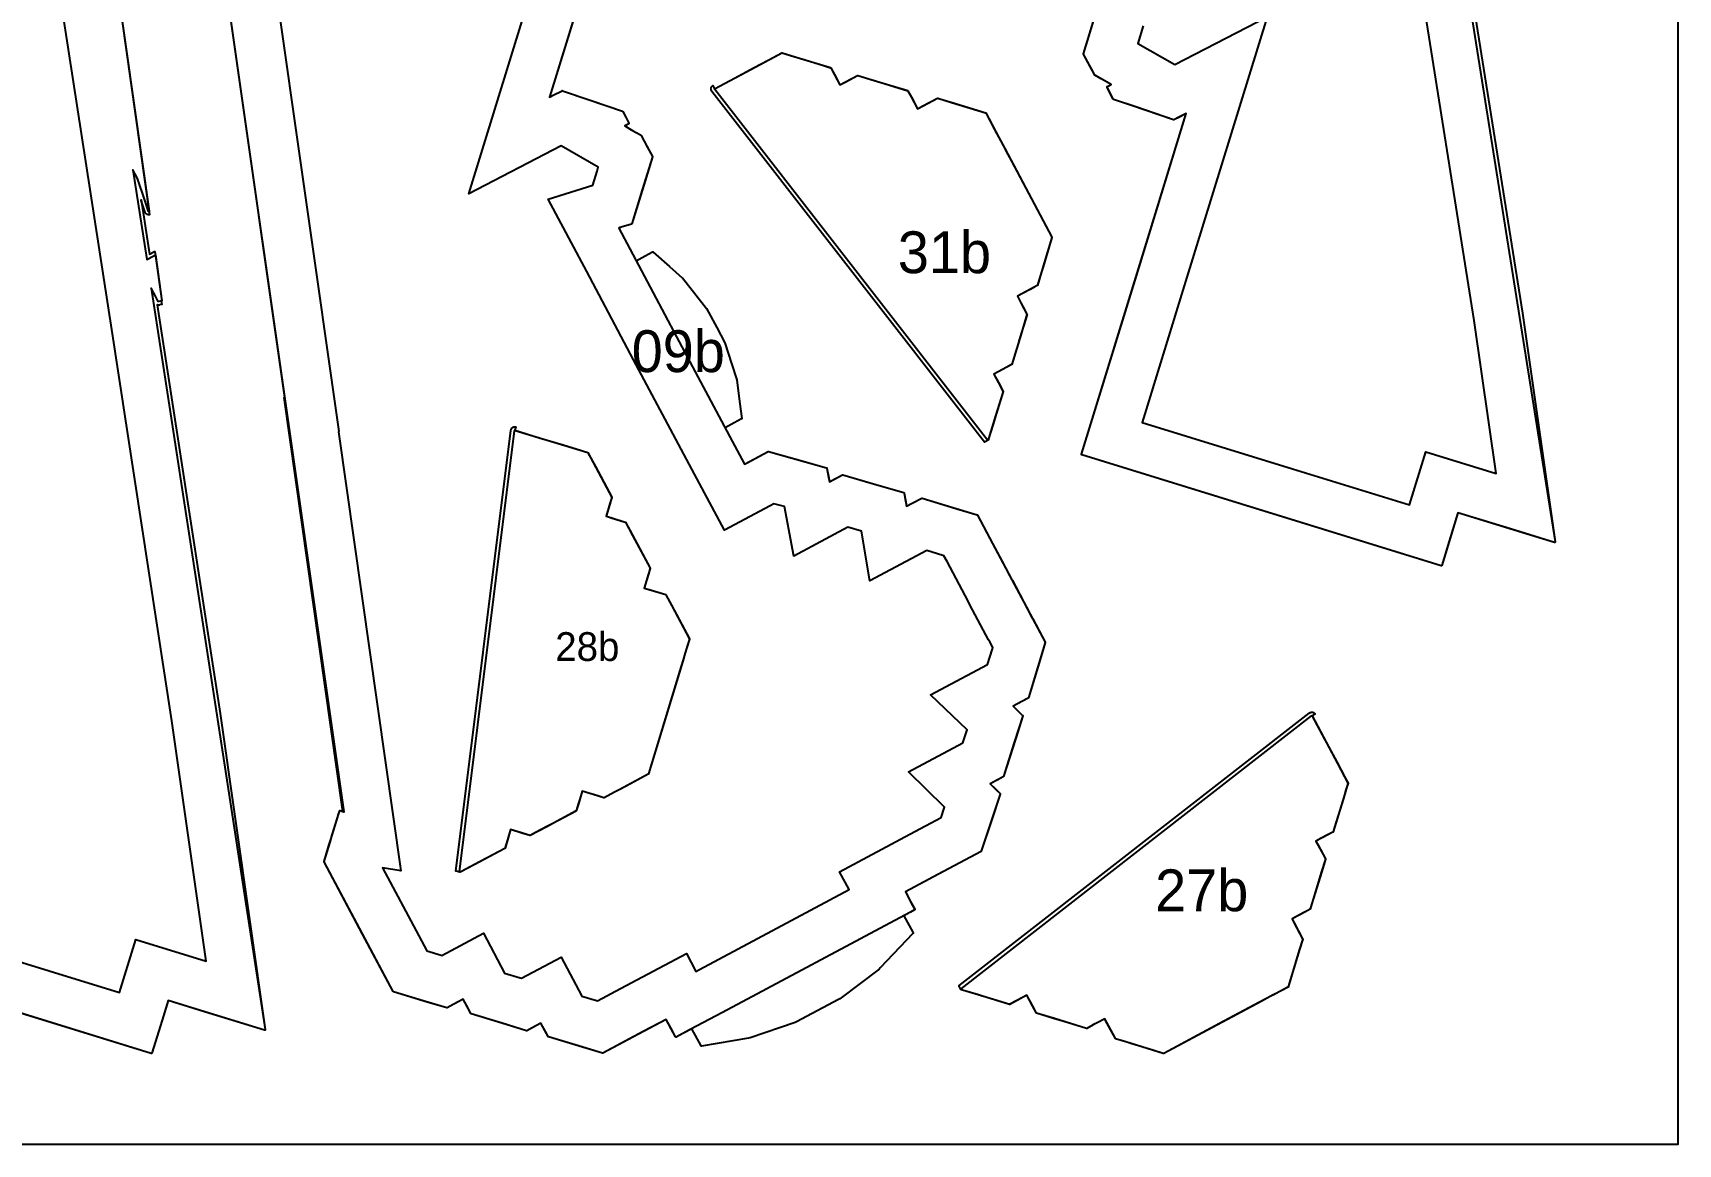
# Model space of a CAD drawing. Header units: millimetres. Extents: x 0 to 500, y 0 to 700.
# Drawn here: x 263.8 to 500, y 0 to 159.5 of the extents above; entities that cross this region are included whole.
import ezdxf
from ezdxf.enums import TextEntityAlignment as Align

# ---------------------------------------------------------------- set-up
doc = ezdxf.new("R2010")
doc.units = ezdxf.units.MM
for name, color, linetype in [('CORTE', 1, 'Continuous'), ('GRABADO', 5, 'Continuous'), ('HOJA', 8, 'Continuous')]:
    doc.layers.add(name, color=color, linetype=linetype)

msp = doc.modelspace()

# ---------------------------------------------------------------- linework, layer by layer
at = {"layer": 'CORTE'}
for points in [[(423.19, 160.48), (422.42, 157.95), (427.73, 154.93), (440.99, 161.79), (429.27, 123.79), (423.04, 103.56), (444.65, 96.9), (444.65, 96.9), (461.41, 91.74), (463.76, 99.36), (473.86, 96.24), (470.72, 118.19), (454.54, 220.04)], [(347.29, 180.53), (337.96, 150.26), (338.54, 150.56), (339.74, 151.18), (339.75, 151.18), (339.75, 151.18), (339.76, 151.19), (339.77, 151.19), (339.78, 151.19), (339.78, 151.19), (339.79, 151.18), (339.8, 151.18), (344.06, 149.73), (348.42, 148.24), (348.42, 148.23), (348.43, 148.23), (348.43, 148.23), (348.44, 148.22), (348.44, 148.22), (348.45, 148.21), (348.45, 148.2), (348.46, 148.2), (348.89, 147.36), (349.34, 146.5), (349.34, 146.49), (349.34, 146.48), (349.34, 146.48), (349.34, 146.47), (349.34, 146.46), (349.34, 146.45), (349.34, 146.45), (349.34, 146.44), (349.34, 146.43), (349.34, 146.43), (349.33, 146.42), (349.33, 146.41), (349.32, 146.41), (349.32, 146.4), (349.31, 146.4), (349.31, 146.4), (348.96, 146.22), (348.74, 146.11), (349.84, 145.48), (351.08, 144.78), (351.09, 144.77), (351.09, 144.77), (351.1, 144.76), (351.1, 144.76), (351.11, 144.75), (351.11, 144.75), (351.92, 143.23), (352.71, 141.74), (352.71, 141.74), (352.72, 141.73), (352.72, 141.72), (352.72, 141.72), (352.72, 141.71), (352.72, 141.7), (352.72, 141.7), (352.72, 141.69), (351.25, 136.95), (349.76, 132.09), (349.76, 132.08), (349.75, 132.08), (349.75, 132.07), (349.74, 132.06), (349.74, 132.06), (349.73, 132.06), (349.73, 132.05), (349.72, 132.05), (349.72, 132.04), (349.71, 132.04), (348.24, 131.58), (347.88, 131.46), (350.33, 126.86), (350.38, 126.78), (351.66, 127.46), (352.73, 128.03), (352.74, 128.03), (352.75, 128.04), (352.75, 128.04), (352.76, 128.04), (352.77, 128.04), (352.78, 128.04), (352.78, 128.04), (352.79, 128.04), (352.8, 128.03), (352.8, 128.03), (352.81, 128.03), (352.81, 128.02), (355.16, 125.96), (357.01, 124.33), (357.01, 124.33), (357.02, 124.32), (358.95, 121.88), (360.48, 119.94), (360.48, 119.94), (360.49, 119.93), (361.95, 117.18), (363.11, 115.01), (363.12, 115), (364.07, 112.03), (364.82, 109.68), (364.82, 109.67), (364.82, 109.67), (365.23, 106.57), (365.55, 104.13), (365.55, 104.12), (365.55, 104.12), (365.55, 104.11), (365.54, 104.1), (365.54, 104.09), (365.54, 104.09), (365.53, 104.08), (365.53, 104.07), (365.52, 104.06), (365.51, 104.06), (365.51, 104.06), (364.44, 103.49), (363.15, 102.8), (363.46, 102.22), (365.94, 97.57), (366.68, 97.97), (369.33, 99.38), (369.33, 99.38), (369.34, 99.38), (369.34, 99.39), (369.35, 99.39), (369.36, 99.39), (369.37, 99.39), (369.37, 99.39), (369.38, 99.39), (374.03, 98.09), (377.71, 97.07), (377.72, 97.07), (377.72, 97.06), (377.73, 97.06), (377.74, 97.06), (377.74, 97.05), (377.75, 97.04), (377.75, 97.04), (377.76, 97.03), (377.76, 97.03), (377.76, 97.02), (377.76, 97.01), (377.98, 95.85), (378.13, 95.03), (378.91, 95.45), (380, 96.03), (380.01, 96.03), (380.02, 96.04), (380.03, 96.04), (380.04, 96.04), (380.04, 96.04), (380.05, 96.04), (380.05, 96.04), (384.95, 94.62), (388.83, 93.49), (388.84, 93.49), (388.84, 93.49), (388.85, 93.48), (388.86, 93.48), (388.86, 93.47), (388.87, 93.47), (388.87, 93.46), (388.88, 93.45), (388.88, 93.45), (388.88, 93.44), (388.88, 93.43), (389.07, 92.33), (389.21, 91.56), (390.11, 92.04), (391.38, 92.71), (391.38, 92.71), (391.38, 92.72), (391.39, 92.72), (391.41, 92.72), (391.42, 92.72), (391.42, 92.72), (391.43, 92.72), (395.85, 91.37), (399.35, 90.3), (399.36, 90.3), (399.37, 90.3), (399.37, 90.29), (399.38, 90.29), (399.38, 90.28), (399.39, 90.28), (399.39, 90.27), (399.4, 90.27), (401.56, 86.2), (403.23, 83.07), (403.43, 82.69), (404.01, 81.61), (406.78, 76.42), (406.98, 76.04), (409.12, 72.03), (409.12, 72.02), (409.12, 72.01), (409.12, 72.01), (409.12, 72), (409.12, 71.99), (409.12, 71.98), (409.12, 71.98), (409.12, 71.97), (408.05, 68.47), (406.71, 64.05), (406.7, 64.04), (406.7, 64.03), (406.69, 64.02), (406.69, 64.01), (406.68, 64.01), (405.67, 63.47), (404.5, 62.85), (405.24, 62.15), (405.88, 61.53), (405.88, 61.53), (405.89, 61.52), (405.89, 61.52), (405.9, 61.51), (405.9, 61.5), (405.9, 61.5), (405.9, 61.49), (405.9, 61.48), (405.9, 61.47), (405.9, 61.46), (404.67, 57.61), (403.12, 52.75), (403.11, 52.75), (403.11, 52.74), (403.11, 52.73), (403.1, 52.72), (403.09, 52.72), (403.08, 52.71), (402.22, 52.25), (401.22, 51.72), (401.98, 50.96), (402.65, 50.31), (402.65, 50.3), (402.66, 50.3), (402.66, 50.29), (402.67, 50.28), (402.67, 50.27), (402.67, 50.27), (402.67, 50.26), (402.67, 50.25), (402.67, 50.24), (402.67, 50.23), (401.46, 46.6), (399.94, 42.02), (399.94, 42.01), (399.93, 42), (399.92, 41.99), (399.91, 41.99), (399.91, 41.98), (393.82, 38.74), (389.06, 36.2), (389.79, 34.83), (390.4, 33.7), (390.4, 33.69), (390.4, 33.68), (390.41, 33.68), (390.41, 33.67), (390.41, 33.66), (390.41, 33.65), (390.4, 33.64), (390.4, 33.63), (390.39, 33.62), (390.39, 33.61), (390.38, 33.61), (390.37, 33.6), (389.66, 33.22), (388.83, 32.77), (390.1, 30.39), (390.14, 30.31), (390.14, 30.31), (390.15, 30.3), (390.15, 30.29), (390.15, 30.29), (390.15, 30.28), (390.15, 30.27), (390.15, 30.27), (390.15, 30.26), (390.14, 30.25), (390.14, 30.25), (390.14, 30.24), (390.13, 30.23), (385.41, 25.28), (385.27, 25.12), (385.26, 25.12), (379.82, 20.98), (379.64, 20.85), (379.64, 20.84), (379.44, 20.74), (373.41, 17.53), (373.41, 17.53), (373.4, 17.52), (373.2, 17.45), (366.73, 15.24), (366.72, 15.24), (366.72, 15.24), (366.51, 15.2), (359.77, 14.05), (359.77, 14.05), (359.76, 14.05), (359.74, 14.05), (359.74, 14.05), (359.73, 14.06), (359.72, 14.06), (359.72, 14.06), (359.71, 14.07), (359.71, 14.07), (359.7, 14.08), (359.7, 14.08), (358.39, 16.54), (358.38, 16.55), (357.16, 15.9), (356.14, 15.36), (356.14, 15.36), (356.13, 15.35), (356.12, 15.35), (356.11, 15.35), (356.09, 15.35), (356.09, 15.35), (356.08, 15.35), (356.07, 15.36), (356.07, 15.36), (356.06, 15.37), (356.05, 15.37), (356.05, 15.38), (356.04, 15.38), (355.43, 16.53), (354.71, 17.9), (350.71, 15.77), (345.59, 13.04), (345.58, 13.04), (345.57, 13.03), (345.57, 13.03), (345.55, 13.03), (345.54, 13.03), (345.53, 13.03), (342.1, 14.08), (337.78, 15.39), (337.77, 15.4), (337.77, 15.4), (337.76, 15.4), (337.75, 15.41), (337.75, 15.42), (337.74, 15.42), (337.74, 15.43), (337.27, 16.31), (336.71, 17.35), (335.62, 16.77), (334.7, 16.27), (334.69, 16.27), (334.68, 16.27), (334.68, 16.27), (334.67, 16.27), (334.66, 16.27), (334.65, 16.27), (334.65, 16.27), (334.64, 16.27), (331.13, 17.34), (326.69, 18.69), (326.69, 18.69), (326.68, 18.7), (326.67, 18.7), (326.66, 18.71), (326.66, 18.72), (326.65, 18.72), (326.65, 18.73), (326.15, 19.66), (325.56, 20.78), (324.29, 20.11), (323.24, 19.54), (323.23, 19.54), (323.22, 19.54), (323.22, 19.54), (323.21, 19.54), (323.2, 19.53), (323.19, 19.54), (323.18, 19.54), (319.79, 20.57), (315.52, 21.87), (315.52, 21.87), (315.51, 21.88), (315.51, 21.88), (315.5, 21.89), (315.49, 21.89), (315.48, 21.9), (315.48, 21.91), (311.1, 30.13), (305.58, 40.5), (305.57, 40.5), (305.57, 40.51), (305.57, 40.52), (305.57, 40.52), (305.57, 40.53), (305.57, 40.54), (305.57, 40.55), (306.42, 43.33), (306.74, 44.39), (307.49, 46.84), (307.66, 47.37), (307.78, 47.75), (307.78, 47.75), (307.78, 47.76), (307.8, 47.81), (307.8, 47.82), (307.81, 47.83), (307.81, 47.84), (307.82, 47.84), (307.83, 47.85), (307.83, 47.85), (307.84, 47.86), (307.84, 47.86), (307.85, 47.86), (307.86, 47.86), (307.87, 47.87), (307.87, 47.87), (307.88, 47.86), (307.89, 47.86), (307.89, 47.86), (308.39, 47.7), (308.47, 47.67), (285, 211.75)], [(293.48, 201.92), (307.71, 102.27), (307.62, 102.24), (316.57, 39.21), (313.95, 39.66), (318.02, 32.03), (320.33, 27.73), (322.38, 27.1), (322.48, 27.07), (328.44, 30.25), (331.48, 24.55), (333.74, 23.86), (333.94, 23.8), (339.6, 26.82), (342.57, 21.25), (344.7, 20.6), (344.83, 20.57), (348.11, 22.31), (357.59, 27.37), (358.96, 24.79), (359.49, 25.07), (380.96, 36.52), (379.59, 39.09), (389.7, 44.48), (394.18, 46.88), (394.67, 48.34), (389.51, 53.41), (397.31, 57.57), (397.91, 59.46), (392.66, 64.47), (400.85, 68.83), (401.53, 71.08), (401.59, 71.27), (401.16, 72.07), (401, 72.38), (398.7, 76.69), (398.22, 77.59), (398.05, 77.9), (395.03, 83.59), (394.56, 84.44), (394.42, 84.49), (392.12, 85.18), (383.95, 80.82), (382.72, 87.97), (380.8, 88.52), (373.01, 84.37), (371.68, 91.48), (370.16, 91.89), (369.62, 91.6), (363.05, 88.1), (358.39, 96.86), (358, 97.58), (350.01, 112.57), (343.28, 125.21), (337.74, 135.6), (344.14, 137.62), (344.76, 139.65), (344.94, 140.22), (339.62, 143.24), (326.36, 136.37), (341.87, 186.69)], [(246.48, 30.9), (276.19, 21.74), (278.54, 29.36), (288.65, 26.24), (283.72, 60.75), (275.07, 116.9), (275.07, 116.9), (267.12, 168.55), (268.41, 168.87), (265.56, 188.96), (268.17, 188.51), (264.11, 196.14), (261.8, 200.44)], [(465.22, 194.23), (482.34, 86.42), (482.34, 86.41), (482.34, 86.4), (482.34, 86.4), (482.34, 86.39), (482.34, 86.38), (482.34, 86.38), (482.33, 86.37), (482.33, 86.36), (482.33, 86.36), (482.32, 86.35), (482.32, 86.35), (482.31, 86.34), (482.3, 86.34), (482.3, 86.34), (482.29, 86.33), (482.28, 86.33), (482.28, 86.33), (482.27, 86.33), (482.26, 86.33), (482.25, 86.33), (482.25, 86.33), (477.1, 87.92), (468.39, 90.61), (466.93, 85.87), (466.06, 83.05), (466.06, 83.05), (466.05, 83.04), (466.05, 83.04), (466.04, 83.03), (466.04, 83.03), (466.03, 83.02), (466.03, 83.02), (466.02, 83.01), (466.02, 83.01), (466.01, 83.01), (466, 83.01), (465.99, 83), (465.99, 83), (465.98, 83), (465.97, 83.01), (465.97, 83.01), (446.91, 88.88), (414.36, 98.92), (414.35, 98.92), (414.35, 98.92), (414.34, 98.92), (414.33, 98.93), (414.33, 98.93), (414.32, 98.94), (414.32, 98.95), (414.32, 98.95), (414.31, 98.96), (414.31, 98.97), (414.31, 98.97), (414.31, 98.98), (414.31, 98.99), (414.31, 98.99), (414.31, 99), (414.31, 99.01), (423.85, 129.96), (429.38, 147.91), (428.32, 147.36), (427.6, 146.99), (427.6, 146.99), (427.59, 146.98), (427.58, 146.98), (427.58, 146.98), (427.57, 146.98), (427.56, 146.98), (427.55, 146.98), (427.55, 146.98), (421.53, 149.04), (418.93, 149.93), (418.93, 149.93), (418.92, 149.94), (418.91, 149.94), (418.91, 149.94), (418.9, 149.95), (418.9, 149.96), (418.89, 149.96), (418.89, 149.97), (418.27, 151.16), (418.01, 151.67), (418.01, 151.68), (418, 151.68), (418, 151.69), (418, 151.7), (418, 151.71), (418, 151.71), (418, 151.72), (418, 151.73), (418.01, 151.73), (418.01, 151.74), (418.01, 151.75), (418.02, 151.75), (418.02, 151.76), (418.03, 151.76), (418.04, 151.77), (418.04, 151.77), (418.25, 151.88), (418.6, 152.06), (417, 152.97), (416.26, 153.39), (416.26, 153.39), (416.25, 153.4), (416.25, 153.4), (416.24, 153.41), (416.24, 153.42), (416.23, 153.42), (415.75, 154.33), (414.63, 156.42), (414.63, 156.43), (414.63, 156.44), (414.63, 156.44), (414.63, 156.45), (414.63, 156.46), (414.63, 156.47), (414.63, 156.47), (414.63, 156.48), (416.7, 163.19)], [(273.84, 180.43), (280.45, 133.88), (280.37, 133.86), (279.79, 135.59), (278.77, 138.59), (278.12, 139.82), (280.1, 126.94), (280.4, 127.1), (281.34, 127.6), (282.27, 121.04), (281.84, 120.9), (281.83, 120.9), (281.83, 120.9), (281.82, 120.9), (281.81, 120.9), (281.8, 120.9), (281.8, 120.9), (281.79, 120.91), (281.78, 120.91), (281.77, 120.91), (281.77, 120.92), (281.76, 120.92), (281.76, 120.93), (281.75, 120.93), (281.75, 120.94), (281.35, 121.7), (280.73, 122.85), (297.12, 16.42), (297.12, 16.41), (297.12, 16.4), (297.12, 16.4), (297.12, 16.39), (297.12, 16.38), (297.12, 16.38), (297.11, 16.37), (297.11, 16.36), (297.11, 16.36), (297.1, 16.35), (297.1, 16.35), (297.09, 16.34), (297.08, 16.34), (297.08, 16.34), (297.07, 16.33), (297.06, 16.33), (297.06, 16.33), (297.05, 16.33), (297.04, 16.33), (297.03, 16.33), (297.03, 16.33), (288.38, 19), (283.17, 20.61), (282.3, 17.79), (280.84, 13.05), (280.84, 13.05), (280.83, 13.04), (280.83, 13.04), (280.82, 13.03), (280.82, 13.03), (280.81, 13.02), (280.81, 13.02), (280.8, 13.01), (280.8, 13.01), (280.79, 13.01), (280.78, 13.01), (280.77, 13), (280.77, 13), (280.76, 13), (280.75, 13.01), (280.75, 13.01), (248.73, 22.88)]]:
    msp.add_lwpolyline(points, dxfattribs=at)
for points in [[(361.65, 151.44), (361.62, 151.45), (367.58, 154.62), (371.29, 156.6), (371.3, 156.6), (371.31, 156.6), (371.31, 156.6), (371.32, 156.6), (371.33, 156.61), (371.34, 156.6), (371.35, 156.6), (374, 155.79), (378.28, 154.49), (378.29, 154.49), (378.3, 154.48), (378.3, 154.48), (378.31, 154.47), (378.32, 154.46), (378.32, 154.46), (378.33, 154.45), (378.84, 153.49), (379.63, 152), (380.42, 152.43), (382.18, 153.36), (382.18, 153.36), (382.19, 153.37), (382.2, 153.37), (382.21, 153.37), (382.23, 153.37), (382.23, 153.37), (382.23, 153.37), (384.58, 152.65), (389.37, 151.19), (389.37, 151.19), (389.38, 151.19), (389.39, 151.18), (389.39, 151.18), (389.4, 151.17), (389.4, 151.17), (389.41, 151.16), (389.88, 150.28), (390.79, 148.57), (391.56, 148.98), (393.64, 150.09), (393.65, 150.09), (393.66, 150.1), (393.66, 150.1), (393.68, 150.1), (393.69, 150.1), (393.69, 150.1), (393.7, 150.1), (395.66, 149.5), (400.54, 148.01), (400.55, 148.01), (400.56, 148), (400.56, 148), (400.57, 147.99), (400.58, 147.98), (400.58, 147.98), (401.85, 145.59), (401.87, 145.57), (402.06, 145.2), (402.07, 145.18), (403.3, 142.87), (410.09, 130.14), (410.09, 130.13), (410.09, 130.12), (410.09, 130.12), (410.1, 130.11), (410.1, 130.1), (410.1, 130.09), (410.09, 130.09), (408.82, 125.9), (408.6, 125.2), (408.01, 123.24), (408.01, 123.24), (408, 123.23), (408, 123.22), (407.99, 123.21), (407.98, 123.21), (407.98, 123.2), (407.97, 123.2), (407.01, 122.69), (405.12, 121.68), (405.64, 120.71), (405.9, 120.22), (406.5, 119.09), (406.5, 119.09), (406.5, 119.08), (406.5, 119.07), (406.51, 119.07), (406.51, 119.06), (406.5, 119.05), (406.5, 119.04), (406.5, 119.04), (405.46, 115.63), (405.44, 115.55), (405.23, 114.85), (404.33, 111.9), (404.33, 111.9), (404.32, 111.89), (404.32, 111.88), (404.32, 111.88), (404.31, 111.87), (404.3, 111.87), (404.3, 111.86), (404.29, 111.86), (403.06, 111.2), (401.74, 110.5), (402.41, 109.25), (403.05, 108.05), (403.05, 108.05), (403.06, 108.04), (403.06, 108.03), (403.06, 108.03), (403.06, 108.02), (403.06, 108.01), (403.06, 108), (403.06, 108), (402, 104.52), (401.99, 104.49), (401, 101.23), (400.94, 101.06), (400.94, 101.06), (400.94, 101.05), (400.93, 101.04), (400.93, 101.04), (400.92, 101.03), (400.92, 101.03), (400.91, 101.02), (400.9, 101.02), (400.9, 101.01), (400.89, 101.01), (400.88, 101.01), (400.88, 101.01), (400.87, 101.01), (400.86, 101.01), (400.86, 101.01), (400.85, 101.01), (400.84, 101.01), (400.84, 101.02), (400.83, 101.02), (400.82, 101.03), (400.82, 101.03), (400.81, 101.04), (361.66, 151.37), (361.66, 151.37), (361.65, 151.38), (361.65, 151.38), (361.65, 151.39), (361.65, 151.4), (361.65, 151.41), (361.65, 151.42), (361.65, 151.42), (361.65, 151.43), (361.65, 151.43), (361.65, 151.44)], [(332.95, 102.43), (332.94, 102.45), (332.98, 102.44), (332.99, 102.44), (332.99, 102.43), (340.14, 100.25), (343.42, 99.26), (343.42, 99.25), (343.43, 99.25), (343.43, 99.25), (343.44, 99.24), (343.45, 99.24), (343.46, 99.23), (343.46, 99.22), (344.52, 97.23), (346.87, 92.82), (346.87, 92.82), (346.87, 92.81), (346.88, 92.8), (346.88, 92.79), (346.88, 92.78), (346.87, 92.77), (346.87, 92.77), (346.61, 91.92), (346.06, 90.11), (346.75, 89.9), (348.82, 89.27), (348.83, 89.27), (348.84, 89.26), (348.85, 89.26), (348.86, 89.25), (348.86, 89.24), (348.87, 89.24), (348.87, 89.23), (349.81, 87.47), (352.38, 82.65), (352.38, 82.65), (352.38, 82.64), (352.38, 82.63), (352.38, 82.62), (352.38, 82.62), (352.38, 82.61), (352.38, 82.6), (352.15, 81.83), (351.53, 79.79), (352.19, 79.59), (354.62, 78.85), (354.62, 78.85), (354.63, 78.84), (354.64, 78.84), (354.65, 78.83), (354.66, 78.82), (354.66, 78.82), (354.66, 78.82), (355.45, 77.35), (358.03, 72.5), (358.03, 72.5), (358.03, 72.49), (358.03, 72.48), (358.03, 72.46), (358.03, 72.45), (358.03, 72.45), (357.39, 70.34), (357.38, 70.32), (357.29, 70), (357.28, 69.98), (356.66, 67.95), (352.14, 53.12), (352.14, 53.11), (352.13, 53.1), (352.13, 53.1), (352.13, 53.09), (352.12, 53.08), (352.11, 53.08), (352.11, 53.07), (347.95, 50.86), (347.26, 50.49), (345.79, 49.71), (345.79, 49.71), (345.78, 49.7), (345.77, 49.7), (345.76, 49.7), (345.75, 49.7), (345.74, 49.7), (345.74, 49.7), (344.89, 49.96), (342.64, 50.65), (342.29, 49.49), (342.12, 48.92), (341.79, 47.84), (341.79, 47.84), (341.78, 47.83), (341.78, 47.82), (341.78, 47.82), (341.77, 47.81), (341.76, 47.8), (341.76, 47.8), (341.76, 47.8), (338.32, 45.97), (338.25, 45.93), (337.54, 45.55), (335.17, 44.29), (335.17, 44.29), (335.16, 44.29), (335.15, 44.29), (335.15, 44.28), (335.14, 44.28), (335.13, 44.28), (335.13, 44.29), (335.12, 44.29), (333.96, 44.64), (332.36, 45.13), (331.89, 43.6), (331.55, 42.47), (331.54, 42.47), (331.54, 42.46), (331.54, 42.45), (331.53, 42.45), (331.53, 42.44), (331.52, 42.44), (331.51, 42.43), (331.51, 42.43), (327.94, 40.53), (327.91, 40.51), (325.29, 39.11), (325.11, 39.02), (325.11, 39.02), (325.1, 39.01), (325.09, 39.01), (325.09, 39.01), (325.08, 39.01), (325.07, 39.01), (325.06, 39.01), (325.05, 39.02), (325.05, 39.02), (325.04, 39.02), (325.04, 39.02), (325.03, 39.03), (325.02, 39.04), (325.02, 39.04), (325.01, 39.05), (325.01, 39.05), (325.01, 39.06), (325.01, 39.07), (325, 39.08), (325, 39.08), (325, 39.09), (325, 39.09), (332.9, 102.37), (332.9, 102.38), (332.9, 102.39), (332.9, 102.39), (332.9, 102.4), (332.91, 102.4), (332.91, 102.41), (332.92, 102.42), (332.92, 102.42), (332.93, 102.42), (332.94, 102.43), (332.94, 102.43), (332.95, 102.43)], [(447.43, 61.47), (447.44, 61.48), (451.1, 54.61), (452.59, 51.81), (452.59, 51.81), (452.59, 51.8), (452.59, 51.8), (452.6, 51.79), (452.6, 51.78), (452.6, 51.77), (452.59, 51.76), (451.99, 49.77), (450.48, 44.82), (450.48, 44.82), (450.47, 44.81), (450.47, 44.8), (450.46, 44.79), (450.45, 44.79), (450.45, 44.78), (450.44, 44.78), (449.72, 44.4), (447.99, 43.48), (448.3, 42.9), (449.35, 40.93), (449.35, 40.92), (449.36, 40.91), (449.36, 40.91), (449.36, 40.89), (449.36, 40.88), (449.36, 40.88), (449.36, 40.87), (448.82, 39.11), (447.18, 33.74), (447.18, 33.73), (447.18, 33.73), (447.17, 33.72), (447.17, 33.71), (447.16, 33.71), (447.16, 33.7), (447.15, 33.7), (446.49, 33.35), (444.56, 32.32), (444.86, 31.76), (446.08, 29.47), (446.08, 29.46), (446.09, 29.45), (446.09, 29.44), (446.09, 29.43), (446.09, 29.42), (446.09, 29.41), (446.09, 29.41), (445.64, 27.94), (444, 22.57), (444, 22.56), (443.99, 22.55), (443.99, 22.54), (443.98, 22.53), (443.97, 22.53), (443.97, 22.52), (442.17, 21.57), (442.15, 21.56), (441.88, 21.41), (441.86, 21.4), (440.13, 20.48), (426.13, 13.02), (426.13, 13.02), (426.12, 13.01), (426.11, 13.01), (426.1, 13.01), (426.09, 13.01), (426.09, 13.01), (426.08, 13.01), (421.47, 14.42), (420.71, 14.65), (419.23, 15.1), (419.23, 15.1), (419.22, 15.1), (419.21, 15.11), (419.2, 15.12), (419.2, 15.12), (419.19, 15.13), (419.19, 15.13), (418.81, 15.86), (417.67, 17.99), (416.57, 17.4), (416.03, 17.11), (415.09, 16.61), (415.08, 16.61), (415.07, 16.6), (415.06, 16.6), (415.06, 16.6), (415.05, 16.6), (415.04, 16.6), (415.03, 16.6), (415.03, 16.6), (411.2, 17.77), (411.12, 17.8), (410.33, 18.04), (407.89, 18.78), (407.89, 18.78), (407.88, 18.78), (407.87, 18.79), (407.87, 18.79), (407.86, 18.8), (407.86, 18.8), (407.86, 18.81), (407.85, 18.81), (407.31, 19.83), (406.49, 21.36), (405.04, 20.59), (404.04, 20.06), (404.04, 20.05), (404.03, 20.05), (404.02, 20.05), (404.02, 20.05), (404.01, 20.05), (404, 20.05), (403.99, 20.05), (403.99, 20.05), (399.98, 21.27), (399.95, 21.28), (397.25, 22.1), (397.05, 22.16), (397.05, 22.17), (397.04, 22.17), (397.03, 22.17), (397.03, 22.18), (397.02, 22.18), (397.02, 22.19), (397.01, 22.2), (397.01, 22.2), (397.01, 22.21), (397, 22.21), (397, 22.22), (397, 22.23), (397, 22.24), (397, 22.25), (397, 22.25), (397, 22.26), (397.01, 22.26), (397.01, 22.27), (397.01, 22.28), (397.02, 22.29), (397.02, 22.29), (397.03, 22.29), (447.35, 61.46), (447.36, 61.47), (447.37, 61.47), (447.37, 61.47), (447.38, 61.48), (447.4, 61.48), (447.42, 61.47), (447.42, 61.47), (447.43, 61.47), (447.43, 61.47)]]:
    msp.add_lwpolyline(points, close=True, dxfattribs=at)
at = {"layer": 'GRABADO'}
for points in [[(348.56, 184.63), (337.96, 150.26), (338.38, 150.47), (339.74, 151.18), (339.75, 151.18), (339.75, 151.18), (339.76, 151.19), (339.77, 151.19), (339.78, 151.19), (339.78, 151.19), (339.79, 151.18), (339.8, 151.18), (343.47, 149.93), (348.42, 148.24), (348.42, 148.23), (348.43, 148.23), (348.43, 148.23), (348.44, 148.22), (348.44, 148.22), (348.45, 148.21), (348.45, 148.2), (348.46, 148.2), (348.83, 147.47), (349.34, 146.5), (349.34, 146.49), (349.34, 146.48), (349.34, 146.48), (349.34, 146.47), (349.34, 146.46), (349.34, 146.45), (349.34, 146.45), (349.34, 146.44), (349.34, 146.43), (349.34, 146.43), (349.33, 146.42), (349.33, 146.41), (349.32, 146.41), (349.32, 146.4), (349.31, 146.4), (349.31, 146.4), (348.91, 146.19), (348.74, 146.11), (349.67, 145.58), (351.08, 144.78), (351.09, 144.77), (351.09, 144.77), (351.1, 144.76), (351.1, 144.76), (351.11, 144.75), (351.11, 144.75), (352.03, 143.02), (352.71, 141.74), (352.71, 141.74), (352.72, 141.73), (352.72, 141.72), (352.72, 141.72), (352.72, 141.71), (352.72, 141.7), (352.72, 141.7), (352.72, 141.69), (351.46, 137.6), (349.76, 132.09), (349.76, 132.08), (349.75, 132.08), (349.75, 132.07), (349.74, 132.06), (349.74, 132.06), (349.73, 132.06), (349.73, 132.05), (349.72, 132.05), (349.72, 132.04), (349.71, 132.04), (348.04, 131.52), (347.88, 131.46), (349.45, 128.5), (356.19, 115.86), (364.18, 100.88), (364.56, 100.15), (365.94, 97.57), (366.32, 97.78), (369.33, 99.38), (369.33, 99.38), (369.34, 99.38), (369.34, 99.39), (369.35, 99.39), (369.36, 99.39), (369.37, 99.39), (369.37, 99.39), (369.38, 99.39), (374.65, 97.92), (377.71, 97.07), (377.72, 97.07), (377.72, 97.06), (377.73, 97.06), (377.74, 97.06), (377.74, 97.05), (377.75, 97.04), (377.75, 97.04), (377.76, 97.03), (377.76, 97.03), (377.76, 97.02), (377.76, 97.01), (378.01, 95.7), (378.13, 95.03), (378.76, 95.37), (380, 96.03), (380.01, 96.03), (380.02, 96.04), (380.03, 96.04), (380.04, 96.04), (380.04, 96.04), (380.05, 96.04), (380.05, 96.04), (385.61, 94.43), (388.83, 93.49), (388.84, 93.49), (388.84, 93.49), (388.85, 93.48), (388.86, 93.48), (388.86, 93.47), (388.87, 93.47), (388.87, 93.46), (388.88, 93.45), (388.88, 93.45), (388.88, 93.44), (388.88, 93.43), (389.1, 92.18), (389.21, 91.56), (389.94, 91.95), (391.38, 92.71), (391.38, 92.71), (391.38, 92.72), (391.39, 92.72), (391.41, 92.72), (391.42, 92.72), (391.42, 92.72), (391.43, 92.72), (396.44, 91.19), (399.35, 90.3), (399.36, 90.3), (399.37, 90.3), (399.37, 90.29), (399.38, 90.29), (399.38, 90.28), (399.39, 90.28), (399.39, 90.27), (399.4, 90.27), (401.19, 86.89), (404.23, 81.19), (404.4, 80.88), (404.88, 79.98), (407.17, 75.67), (407.34, 75.36), (409.12, 72.03), (409.12, 72.02), (409.12, 72.01), (409.12, 72.01), (409.12, 72), (409.12, 71.99), (409.12, 71.98), (409.12, 71.98), (409.12, 71.97), (408.24, 69.06), (406.71, 64.05), (406.7, 64.04), (406.7, 64.03), (406.69, 64.02), (406.69, 64.01), (406.68, 64.01), (405.84, 63.56), (404.5, 62.85), (405.35, 62.04), (405.88, 61.53), (405.88, 61.53), (405.89, 61.52), (405.89, 61.52), (405.9, 61.51), (405.9, 61.5), (405.9, 61.5), (405.9, 61.49), (405.9, 61.48), (405.9, 61.47), (405.9, 61.46), (404.88, 58.26), (403.12, 52.75), (403.11, 52.75), (403.11, 52.74), (403.11, 52.73), (403.1, 52.72), (403.09, 52.72), (403.08, 52.71), (402.36, 52.33), (401.22, 51.72), (402.1, 50.85), (402.65, 50.31), (402.65, 50.3), (402.66, 50.3), (402.66, 50.29), (402.67, 50.28), (402.67, 50.27), (402.67, 50.27), (402.67, 50.26), (402.67, 50.25), (402.67, 50.24), (402.67, 50.23), (401.67, 47.22), (399.94, 42.02), (399.94, 42.01), (399.93, 42), (399.92, 41.99), (399.91, 41.99), (399.91, 41.98), (393, 38.3), (389.06, 36.2), (389.89, 34.64), (390.4, 33.7), (390.4, 33.69), (390.4, 33.68), (390.41, 33.68), (390.41, 33.67), (390.41, 33.66), (390.41, 33.65), (390.4, 33.64), (390.4, 33.63), (390.39, 33.62), (390.39, 33.61), (390.38, 33.61), (390.37, 33.6), (389.78, 33.28), (388.98, 32.86), (362.78, 18.89), (358.13, 16.42), (356.99, 15.81), (356.14, 15.36), (356.14, 15.36), (356.13, 15.35), (356.12, 15.35), (356.11, 15.35), (356.09, 15.35), (356.09, 15.35), (356.08, 15.35), (356.07, 15.36), (356.07, 15.36), (356.06, 15.37), (356.05, 15.37), (356.05, 15.38), (356.04, 15.38), (355.54, 16.33), (354.71, 17.9), (351.4, 16.14), (345.59, 13.04), (345.58, 13.04), (345.57, 13.03), (345.57, 13.03), (345.55, 13.03), (345.54, 13.03), (345.53, 13.03), (342.69, 13.9), (337.78, 15.39), (337.77, 15.4), (337.77, 15.4), (337.76, 15.4), (337.75, 15.41), (337.75, 15.42), (337.74, 15.42), (337.74, 15.43), (337.35, 16.16), (336.71, 17.35), (335.46, 16.68), (334.7, 16.27), (334.69, 16.27), (334.68, 16.27), (334.68, 16.27), (334.67, 16.27), (334.66, 16.27), (334.65, 16.27), (334.65, 16.27), (334.64, 16.27), (331.72, 17.16), (326.69, 18.69), (326.69, 18.69), (326.68, 18.7), (326.67, 18.7), (326.66, 18.71), (326.66, 18.72), (326.65, 18.72), (326.65, 18.73), (326.24, 19.51), (325.56, 20.78), (324.11, 20.01), (323.24, 19.54), (323.23, 19.54), (323.22, 19.54), (323.22, 19.54), (323.21, 19.54), (323.2, 19.53), (323.19, 19.54), (323.18, 19.54), (320.37, 20.39), (315.52, 21.87), (315.52, 21.87), (315.51, 21.88), (315.51, 21.88), (315.5, 21.89), (315.49, 21.89), (315.48, 21.9), (315.48, 21.91), (311.84, 28.73), (305.58, 40.5), (305.57, 40.5), (305.57, 40.51), (305.57, 40.52), (305.57, 40.52), (305.57, 40.53), (305.57, 40.54), (305.57, 40.55), (306.27, 42.86), (306.54, 43.73), (307.49, 46.84), (307.63, 47.28), (307.78, 47.75), (307.78, 47.75), (307.79, 47.77), (307.8, 47.81), (307.8, 47.82), (307.81, 47.83), (307.81, 47.84), (307.82, 47.84), (307.83, 47.85), (307.83, 47.85), (307.84, 47.86), (307.84, 47.86), (307.85, 47.86), (307.86, 47.86), (307.87, 47.87), (307.87, 47.87), (307.88, 47.86), (307.89, 47.86), (307.89, 47.86), (308.28, 47.74), (299.85, 107.13), (299.94, 107.15), (285, 211.75)], [(466.18, 191.36), (477.64, 119.24), (482.34, 86.42), (482.34, 86.42), (482.34, 86.42), (482.34, 86.42), (482.34, 86.41), (482.34, 86.41), (482.34, 86.41), (482.34, 86.4), (482.34, 86.4), (482.34, 86.4), (482.34, 86.39), (482.34, 86.39), (482.34, 86.39), (482.34, 86.39), (482.34, 86.39), (482.34, 86.39), (482.34, 86.38), (482.34, 86.38), (482.34, 86.38), (482.34, 86.38), (482.34, 86.38), (482.34, 86.38), (482.34, 86.38), (482.34, 86.37), (482.34, 86.37), (482.33, 86.37), (482.33, 86.37), (482.33, 86.37), (482.33, 86.36), (482.33, 86.36), (482.33, 86.36), (482.33, 86.36), (482.33, 86.36), (482.33, 86.36), (482.32, 86.36), (482.32, 86.35), (482.32, 86.35), (482.32, 86.35), (482.32, 86.35), (482.31, 86.35), (482.31, 86.35), (482.31, 86.35), (482.31, 86.34), (482.31, 86.34), (482.31, 86.34), (482.3, 86.34), (482.3, 86.34), (482.3, 86.34), (482.29, 86.34), (482.29, 86.33), (482.28, 86.33), (482.28, 86.33), (482.28, 86.33), (482.28, 86.33), (482.28, 86.33), (482.27, 86.33), (482.27, 86.33), (482.27, 86.33), (482.27, 86.33), (482.27, 86.33), (482.26, 86.33), (482.26, 86.33), (482.25, 86.33), (482.25, 86.33), (482.25, 86.33), (482.25, 86.33), (482.25, 86.33), (475.94, 88.28), (468.39, 90.61), (467.12, 86.51), (466.06, 83.05), (466.06, 83.05), (466.05, 83.04), (466.05, 83.04), (466.04, 83.03), (466.04, 83.03), (466.03, 83.02), (466.03, 83.02), (466.02, 83.01), (466.02, 83.01), (466.01, 83.01), (466, 83.01), (465.99, 83), (465.99, 83), (465.98, 83), (465.97, 83.01), (465.97, 83.01), (442.59, 90.21), (414.36, 98.92), (414.35, 98.92), (414.35, 98.92), (414.34, 98.92), (414.33, 98.93), (414.33, 98.93), (414.32, 98.94), (414.32, 98.95), (414.32, 98.95), (414.31, 98.96), (414.31, 98.97), (414.31, 98.97), (414.31, 98.98), (414.31, 98.99), (414.31, 98.99), (414.31, 99), (414.31, 99.01), (422.59, 125.85), (429.38, 147.91), (428.48, 147.44), (427.6, 146.99), (427.6, 146.99), (427.59, 146.98), (427.58, 146.98), (427.58, 146.98), (427.57, 146.98), (427.56, 146.98), (427.55, 146.98), (427.55, 146.98), (422.11, 148.84), (418.93, 149.93), (418.93, 149.93), (418.92, 149.94), (418.91, 149.94), (418.91, 149.94), (418.9, 149.95), (418.9, 149.96), (418.89, 149.96), (418.89, 149.97), (418.33, 151.04), (418.01, 151.67), (418.01, 151.68), (418, 151.68), (418, 151.69), (418, 151.7), (418, 151.71), (418, 151.71), (418, 151.72), (418, 151.73), (418.01, 151.73), (418.01, 151.74), (418.01, 151.75), (418.02, 151.75), (418.02, 151.76), (418.03, 151.76), (418.04, 151.77), (418.04, 151.77), (418.29, 151.9), (418.6, 152.06), (417.17, 152.88), (416.26, 153.39), (416.26, 153.39), (416.25, 153.4), (416.25, 153.4), (416.24, 153.41), (416.24, 153.42), (416.23, 153.42), (415.64, 154.53), (414.63, 156.42), (414.63, 156.43), (414.63, 156.44), (414.63, 156.44), (414.63, 156.45), (414.63, 156.46), (414.63, 156.47), (414.63, 156.47), (414.63, 156.48), (416.49, 162.53)], [(273.84, 180.43), (280.52, 133.38), (280.49, 133.38), (280.44, 133.37), (280.39, 133.36), (280.34, 133.36), (280.29, 133.37), (280.24, 133.38), (280.19, 133.39), (280.15, 133.41), (280.11, 133.44), (280.07, 133.47), (280.03, 133.5), (279.99, 133.53), (279.96, 133.57), (279.94, 133.61), (279.91, 133.66), (279.9, 133.7), (279.31, 135.43), (279.29, 135.5), (280.49, 127.72), (281.11, 128.04), (281.15, 128.06), (281.19, 128.08), (281.24, 128.09), (281.27, 128.1), (282.27, 121.04), (282.18, 121.01), (282.25, 120.51), (282.25, 120.51), (281.99, 120.43), (281.96, 120.42), (281.95, 120.42), (281.89, 120.41), (281.89, 120.41), (281.87, 120.4), (281.86, 120.4), (281.83, 120.4), (281.79, 120.4), (281.78, 120.4), (281.75, 120.41), (281.74, 120.41), (281.68, 120.42), (281.67, 120.42), (281.63, 120.43), (281.62, 120.44), (281.61, 120.44), (290.64, 61.78), (297.12, 16.42), (297.12, 16.42), (297.12, 16.42), (297.12, 16.42), (297.12, 16.41), (297.12, 16.41), (297.12, 16.41), (297.12, 16.4), (297.12, 16.4), (297.12, 16.4), (297.12, 16.4), (297.12, 16.39), (297.12, 16.39), (297.12, 16.39), (297.12, 16.39), (297.12, 16.39), (297.12, 16.38), (297.12, 16.38), (297.12, 16.38), (297.12, 16.38), (297.12, 16.38), (297.12, 16.38), (297.12, 16.38), (297.12, 16.37), (297.12, 16.37), (297.12, 16.37), (297.11, 16.37), (297.11, 16.37), (297.11, 16.37), (297.11, 16.36), (297.11, 16.36), (297.11, 16.36), (297.11, 16.36), (297.11, 16.36), (297.1, 16.36), (297.1, 16.35), (297.1, 16.35), (297.1, 16.35), (297.1, 16.35), (297.09, 16.35), (297.09, 16.35), (297.09, 16.35), (297.09, 16.34), (297.09, 16.34), (297.09, 16.34), (297.08, 16.34), (297.08, 16.34), (297.08, 16.34), (297.08, 16.34), (297.08, 16.34), (297.08, 16.34), (297.08, 16.34), (297.07, 16.34), (297.07, 16.33), (297.06, 16.33), (297.06, 16.33), (297.06, 16.33), (297.06, 16.33), (297.06, 16.33), (297.05, 16.33), (297.05, 16.33), (297.05, 16.33), (297.05, 16.33), (297.05, 16.33), (297.04, 16.33), (297.04, 16.33), (297.03, 16.33), (297.03, 16.33), (297.03, 16.33), (297.03, 16.33), (297.03, 16.33), (287.22, 19.36), (283.17, 20.61), (282.49, 18.42), (280.84, 13.05), (280.84, 13.05), (280.83, 13.04), (280.83, 13.04), (280.82, 13.03), (280.82, 13.03), (280.81, 13.02), (280.81, 13.02), (280.8, 13.01), (280.8, 13.01), (280.79, 13.01), (280.78, 13.01), (280.77, 13), (280.77, 13), (280.76, 13), (280.75, 13.01), (280.75, 13.01), (244.42, 24.21)]]:
    msp.add_lwpolyline(points, dxfattribs=at)
for points in [[(370.33, 156.08), (371.32, 156.61), (373.18, 156.04), (374.16, 155.74), (377.13, 154.84), (378.31, 154.48), (378.33, 154.45), (378.33, 154.45), (378.69, 153.77), (378.87, 153.43), (379.63, 152), (380.03, 152.21), (380.48, 152.45), (382.18, 153.36), (382.18, 153.36), (382.18, 153.36), (382.21, 153.37), (384.73, 152.61), (389.4, 151.18), (389.91, 150.23), (390.79, 148.57), (391.61, 149.01), (393.64, 150.09), (393.65, 150.09), (393.65, 150.09), (393.67, 150.1), (395.78, 149.46), (400.57, 148), (401.93, 145.44), (401.94, 145.43), (401.95, 145.42), (402.01, 145.29), (402.15, 145.03), (402.16, 145.02), (402.17, 145), (403.35, 142.79), (403.47, 142.56), (404.27, 141.06), (410.09, 130.14), (410.09, 130.13), (410.09, 130.13), (410.1, 130.11), (410.09, 130.09), (410.09, 130.09), (408.85, 126), (408.64, 125.32), (408.08, 123.47), (408, 123.21), (407.97, 123.2), (407.97, 123.2), (407.53, 122.96), (406.95, 122.66), (405.12, 121.68), (405.62, 120.74), (405.87, 120.27), (406.1, 119.83), (406.5, 119.09), (406.5, 119.09), (406.5, 119.09), (406.51, 119.07), (405.49, 115.73), (405.47, 115.66), (405.27, 114.98), (404.95, 113.96), (404.33, 111.9), (404.33, 111.9), (404.32, 111.87), (403.01, 111.18), (401.74, 110.5), (402.39, 109.3), (403.07, 108.02), (402.07, 104.77), (402.04, 104.66), (402.04, 104.66), (402.03, 104.63), (401.64, 103.34), (400.99, 101.23), (400.97, 101.16), (400.93, 101.03), (400.91, 101.02), (400.91, 101.02), (400.91, 101.02), (400.49, 100.79), (400.41, 100.75), (361.27, 151.06), (361.26, 151.06), (361.23, 151.11), (361.21, 151.15), (361.2, 151.16), (361.2, 151.17), (361.2, 151.17), (361.18, 151.21), (361.18, 151.22), (361.18, 151.22), (361.16, 151.26), (361.14, 151.31), (361.13, 151.35), (361.13, 151.4), (361.12, 151.45), (361.13, 151.5), (361.13, 151.55), (361.15, 151.59), (361.16, 151.64), (361.18, 151.68), (361.21, 151.73), (361.24, 151.76), (361.27, 151.8), (361.31, 151.83), (361.35, 151.86), (361.39, 151.89), (361.41, 151.9), (361.64, 151.45), (364.51, 152.98), (367.35, 154.49), (370.33, 156.08)], [(342.55, 99.52), (343.44, 99.25), (344.6, 97.08), (346.88, 92.8), (346.87, 92.77), (346.87, 92.77), (346.75, 92.38), (346.6, 91.85), (346.06, 90.11), (346.26, 90.05), (346.81, 89.88), (348.82, 89.27), (348.83, 89.27), (348.83, 89.27), (348.85, 89.26), (349.88, 87.34), (352.39, 82.63), (352.36, 82.52), (352.13, 81.77), (351.86, 80.87), (351.53, 79.79), (352.25, 79.57), (354.62, 78.85), (354.62, 78.85), (354.63, 78.85), (354.65, 78.84), (355.51, 77.23), (358.04, 72.48), (357.73, 71.47), (357.34, 70.18), (357.33, 70.16), (357.23, 69.82), (357.22, 69.79), (356.55, 67.6), (352.14, 53.12), (352.14, 53.11), (352.14, 53.11), (352.13, 53.09), (352.11, 53.07), (352.11, 53.07), (349.57, 51.72), (348.05, 50.91), (347.37, 50.55), (345.77, 49.69), (345.74, 49.7), (345.74, 49.7), (345.11, 49.89), (344.82, 49.98), (342.64, 50.65), (342.3, 49.52), (342.29, 49.47), (342.13, 48.97), (341.79, 47.84), (341.79, 47.84), (341.79, 47.84), (341.78, 47.81), (339.58, 46.64), (338.42, 46.02), (338.34, 45.98), (338.22, 45.91), (337.66, 45.62), (335.84, 44.65), (335.17, 44.29), (335.17, 44.29), (335.15, 44.28), (333.9, 44.66), (332.36, 45.13), (331.91, 43.66), (331.54, 42.44), (328.06, 40.59), (328.03, 40.57), (325.28, 39.11), (325.09, 39.01), (325.06, 39.01), (325.06, 39.01), (325.06, 39.02), (324.55, 39.17), (324.51, 39.18), (332.4, 102.43), (332.4, 102.45), (332.4, 102.45), (332.41, 102.49), (332.42, 102.53), (332.42, 102.54), (332.43, 102.57), (332.44, 102.58), (332.45, 102.6), (332.45, 102.6), (332.47, 102.64), (332.49, 102.68), (332.49, 102.68), (332.5, 102.7), (332.51, 102.7), (332.52, 102.73), (332.55, 102.77), (332.59, 102.81), (332.62, 102.84), (332.66, 102.87), (332.7, 102.89), (332.75, 102.91), (332.8, 102.93), (332.84, 102.94), (332.89, 102.95), (332.94, 102.95), (332.99, 102.95), (333.04, 102.94), (333.08, 102.93), (333.1, 102.92), (332.95, 102.44), (336.44, 101.38), (339.89, 100.33), (342.55, 99.52)], [(447.46, 61.43), (449.22, 58.13), (450.98, 54.84), (452.19, 52.56), (452.6, 51.79), (452.31, 50.82), (451.94, 49.6), (450.68, 45.49), (450.47, 44.8), (450.44, 44.78), (450.44, 44.78), (449.66, 44.36), (448.76, 43.88), (447.99, 43.48), (448.33, 42.84), (449.01, 41.57), (449.35, 40.93), (449.35, 40.92), (449.35, 40.92), (449.37, 40.9), (448.77, 38.96), (447.17, 33.71), (446.82, 33.52), (446.44, 33.32), (446.27, 33.23), (444.56, 32.32), (444.89, 31.7), (446.08, 29.47), (446.08, 29.46), (446.08, 29.46), (446.1, 29.44), (445.6, 27.81), (443.99, 22.54), (442.02, 21.49), (442.02, 21.49), (442, 21.48), (441.71, 21.32), (441.7, 21.32), (441.69, 21.31), (439.81, 20.31), (434.79, 17.64), (426.13, 13.02), (426.13, 13.02), (426.12, 13.02), (426.1, 13.01), (426.08, 13.01), (426.08, 13.01), (424.59, 13.47), (421.58, 14.38), (420.83, 14.61), (419.2, 15.11), (419.19, 15.13), (419.19, 15.13), (418.77, 15.92), (417.8, 17.74), (417.67, 17.99), (416.6, 17.42), (416.07, 17.14), (415.76, 16.97), (415.09, 16.61), (415.08, 16.61), (415.08, 16.61), (415.06, 16.6), (411.31, 17.74), (411.26, 17.75), (411.23, 17.76), (410.46, 18), (407.89, 18.78), (407.89, 18.78), (407.87, 18.79), (407.28, 19.88), (406.49, 21.36), (405.09, 20.61), (404.02, 20.04), (402.8, 20.41), (400.11, 21.23), (400.08, 21.24), (399.56, 21.4), (397.24, 22.11), (397.02, 22.17), (397.01, 22.19), (397.01, 22.2), (397.01, 22.2), (396.75, 22.68), (396.74, 22.7), (447.04, 61.86), (447.08, 61.88), (447.09, 61.89), (447.13, 61.91), (447.16, 61.93), (447.17, 61.93), (447.21, 61.95), (447.22, 61.95), (447.25, 61.96), (447.26, 61.96), (447.31, 61.97), (447.34, 61.97), (447.35, 61.97), (447.39, 61.98), (447.44, 61.98), (447.49, 61.98), (447.54, 61.97), (447.59, 61.96), (447.63, 61.94), (447.68, 61.92), (447.72, 61.9), (447.76, 61.87), (447.79, 61.83), (447.82, 61.8), (447.85, 61.76), (447.88, 61.72), (447.89, 61.7), (447.45, 61.47), (447.46, 61.44), (447.46, 61.44), (447.46, 61.43)]]:
    msp.add_lwpolyline(points, close=True, dxfattribs=at)
at = {"layer": 'HOJA'}
msp.add_lwpolyline([(0, 0), (500, 0), (500, 700), (0, 700)], close=True, dxfattribs=at)

# ---------------------------------------------------------------- texts
at = {"layer": 'GRABADO'}
for s, height, p in [('31b', 6, (394.65, 127.99)), ('09b', 6, (356.43, 113.79)), ('28b', 4.129, (343.37, 71.4)), ('27b', 6, (431.59, 36.42))]:
    msp.add_text(s, height=height, dxfattribs=at).set_placement(p, align=Align.MIDDLE_CENTER)

doc.saveas('drawing.dxf')
